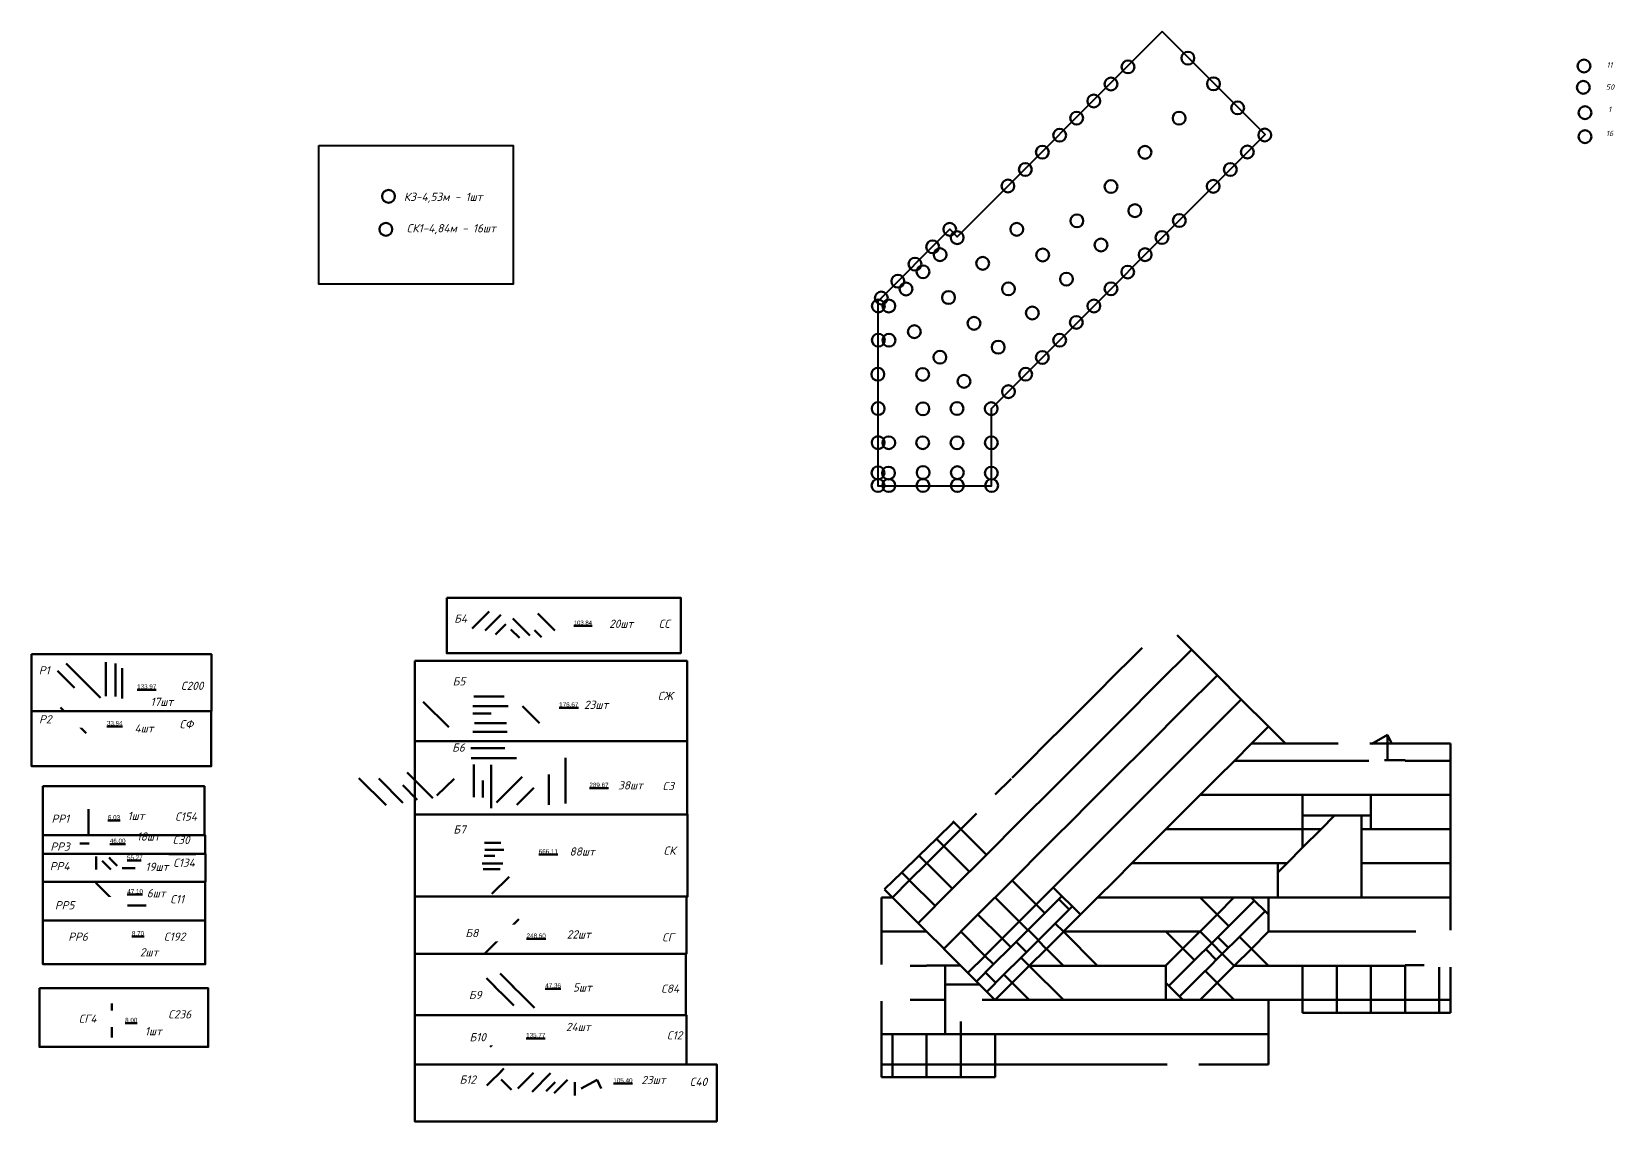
# Model space of a CAD drawing. Header units: millimetres. Extents: x -183179 to 204157, y -1110792 to 117883.
# Drawn here: x -174894 to 195475, y -432589 to -177589 of the extents above; entities that cross this region are included whole.
import ezdxf
from ezdxf.enums import TextEntityAlignment as Align

# ---------------------------------------------------------------- set-up
doc = ezdxf.new("R2010")
doc.units = ezdxf.units.MM
for name, color, linetype, lineweight in [('#Dimensions', 7, 'Continuous', 9), ('#разм', 7, 'Continuous', 13), ('P', 7, 'Continuous', 50), ('Б', 7, 'Continuous', 50), ('ЗОНЫ', 150, 'Continuous', 40), ('ЛК', 1, 'Continuous', 50)]:
    doc.layers.add(name, color=color, linetype=linetype, lineweight=lineweight)
doc.layers.add('К', color=7, linetype='Continuous')
doc.styles.get("Standard").update_dxf_attribs({"font": 'arial.ttf'})
doc.styles.add('STEP PR', font='isocpeui.ttf')

msp = doc.modelspace()

# ---------------------------------------------------------------- linework, layer by layer
at = {"layer": 'P', "color": 6}
for points in [[(-168148.005, -335760.684), (-162147.091, -341759.372)], [(42548.516, -364187.055), (48549.43, -370185.743)], [(38555.705, -368181.738), (44556.619, -374180.426)], [(34561.563, -372199.722), (40562.477, -378198.41)], [(30549.318, -376189.773), (36550.232, -382188.461)]]:
    msp.add_lwpolyline(points, dxfattribs=at)
at = {"layer": 'P', "color": 154}
msp.add_lwpolyline([(142402.659, -342162.637), (142402.659, -348192.637)], dxfattribs=at)
at = {"layer": 'P', "color": 30}
for points in [[(157113.579, -344189.06), (154513.579, -344189.06)], [(157113.579, -348193.534), (154513.579, -348193.534)], [(157113.579, -356189.06), (154513.579, -356189.06)], [(42546.238, -364180.718), (40704.742, -362345.263)], [(38560.81, -368182.781), (36719.315, -366347.326)], [(138521.783, -364199.668), (136321.788, -364195.196)], [(157113.579, -364189.06), (154513.579, -364189.06)], [(-158834.77, -368160.467), (-161434.77, -368160.467)], [(34547.91, -372182.013), (32706.414, -370346.559)], [(138521.729, -372189.511), (136321.734, -372185.039)], [(157113.579, -372184.694), (154513.579, -372184.694)], [(30547.506, -376183.901), (28706.011, -374348.446)], [(26548.608, -380180.22), (23948.608, -380180.22)], [(26552.669, -380180.22), (24711.174, -378344.765)], [(157113.579, -380180.22), (154513.579, -380180.22)], [(26552.669, -388180.22), (23952.669, -388180.22)], [(157113.579, -404171.272), (154513.579, -404171.272)], [(26552.669, -412171.272), (23952.669, -412171.272)], [(26552.669, -419272.933), (23952.669, -419272.933)]]:
    msp.add_lwpolyline(points, dxfattribs=at)
at = {"layer": 'P', "color": 11}
for points in [[(122526.203, -364199.668), (126876.201, -364195.192)], [(122526.203, -364195.194), (122526.203, -368545.194)], [(105362.509, -387013.974), (98579.131, -380220.905)], [(97330.976, -394978.075), (90547.598, -388185.006)], [(114530.523, -396181.88), (107747.145, -389388.811)], [(106530.631, -404181.88), (99747.253, -397388.811)]]:
    msp.add_lwpolyline(points, dxfattribs=at)
at = {"layer": 'P', "color": 192}
for points in [[(114526.365, -372195.302), (118876.365, -372195.302)], [(-157729.026, -389672.745), (-153379.026, -389672.745)], [(34548.142, -404181.88), (38898.142, -404181.88)]]:
    msp.add_lwpolyline(points, dxfattribs=at)
at = {"layer": 'P', "color": 200}
for points in [[(54537.753, -376190.621), (60189.497, -381838.443)], [(50543.017, -380194.713), (56194.76, -385842.536)], [(46542.2, -384188.357), (52193.944, -389836.179)], [(42548.552, -388186.117), (48200.295, -393833.94)], [(66539.463, -388190.819), (74534.72, -396186.075)], [(62573.854, -392206.476), (66563.289, -396207.339)], [(58543.937, -396186.354), (66539.194, -404181.611)], [(54550.838, -400177.341), (58540.272, -404178.205)], [(26552.669, -412172.933), (26552.669, -419272.933)], [(34548.142, -412172.933), (34548.142, -419272.933)], [(42548.519, -412172.933), (42548.519, -419272.933)], [(50544.045, -412177.407), (50544.045, -419277.407)]]:
    msp.add_lwpolyline(points, dxfattribs=at)
at = {"layer": 'P', "color": 134}
for points in [[(60185.079, -381831.894), (62213.18, -383841.329)], [(56183.464, -385831.248), (58211.566, -387840.683)], [(66538.449, -388185.521), (64614.498, -386255.745)], [(52196.232, -389835.291), (54224.334, -391844.726)], [(62540.438, -392187.591), (60616.486, -390257.815)], [(48188.272, -393821.925), (50216.373, -395831.361)], [(58538.922, -396181.604), (56614.971, -394251.828)], [(54544.053, -400182.304), (52620.102, -398252.528)], [(50544.045, -404186.354), (47569.048, -404181.886)], [(122526.203, -404181.88), (122526.203, -407181.88)], [(130517.202, -404181.88), (130517.202, -407181.88)], [(138517.202, -404186.354), (138517.202, -407186.354)], [(146512.728, -404181.88), (146512.728, -407181.88)], [(154517.363, -404181.88), (154517.363, -407181.88)], [(42548.519, -412177.407), (42548.519, -409202.407)], [(26552.669, -419272.933), (26552.669, -422272.933)], [(34548.142, -419279.067), (34548.142, -422279.067)], [(42548.519, -419274.593), (42548.519, -422274.593)], [(50544.045, -419279.067), (50544.045, -422279.067)]]:
    msp.add_lwpolyline(points, dxfattribs=at)
at = {"layer": 'P', "color": 211}
for points in [[(-156111.543, -412999.343), (-156103.517, -404999.347)], [(38896.298, -412177.407), (38904.324, -404177.411)]]:
    msp.add_lwpolyline(points, dxfattribs=at)
at = {"layer": 'Б', "color": 5}
for points in [[(82535.255, -324204.27), (84976.858, -321766.839)], [(78537.307, -328200.401), (82538.319, -324201.207)], [(74537.226, -332198.137), (78538.238, -328198.943)], [(70530.745, -336204.755), (74531.757, -332205.561)], [(66536.531, -340193.059), (70537.543, -336193.865)], [(62545.665, -344185.799), (66546.677, -340186.605)], [(58544.653, -348188.68), (62545.665, -344189.486)], [(54543.641, -352191.561), (58544.653, -348192.367)], [(50611.53, -356132.14), (54288.285, -352454.985)], [(42546.361, -364193.256), (46223.116, -360516.1)], [(38547.504, -368186.249), (42548.516, -364187.055)], [(34554.693, -372180.932), (38555.705, -368181.738)], [(30553.681, -376183.813), (34554.693, -372184.619)], [(26552.669, -380186.694), (30553.681, -376187.5)], [(110519.412, -380190.828), (114525.787, -384174.728)], [(32554.539, -386188.113), (34547.867, -388182.867)], [(34548.142, -388183.18), (38541.709, -392179.919)], [(38547.254, -392184.302), (42540.822, -396181.041)], [(42548.519, -396181.88), (44200.808, -397838.848)], [(90516.76, -400175.244), (94523.135, -404159.143)]]:
    msp.add_lwpolyline(points, dxfattribs=at)
at = {"layer": 'Б', "color": 3}
for points in [[(93149.345, -318822.914), (96536.439, -322209.904)], [(96533.965, -322207.43), (102533.753, -328207.245)], [(102533.753, -328207.245), (108183.52, -333857.044)], [(108183.52, -333857.044), (114533.301, -340206.901)], [(157113.579, -348195.194), (157113.579, -344195.194)], [(-86987.591, -350932.376), (-80987.804, -356932.19)], [(-71418.235, -349052.217), (-71418.235, -356752.217)], [(-67401.098, -349190.425), (-67401.098, -359290.425)], [(-53863.115, -351432.096), (-53863.115, -358532.096)], [(157113.579, -356195.194), (157113.579, -348195.194)], [(-98315.051, -352287.914), (-91965.27, -358637.771)], [(-93670.498, -352394.46), (-88020.731, -358044.259)], [(-88065.759, -353938.34), (-84678.666, -357325.33)], [(-80059.259, -356364.786), (-76003.388, -352421.24)], [(-69334.802, -356816.517), (-69334.802, -352816.517)], [(-66116.519, -357971.446), (-60106.061, -351961.089)], [(-61343.267, -358527.387), (-57348.114, -354532.233)], [(157113.579, -364195.194), (157113.579, -356195.194)], [(36821.265, -366468.035), (40877.136, -362524.489)], [(32767.295, -370409.734), (36823.166, -366466.187)], [(136320.781, -372186.354), (136320.781, -364186.354)], [(157113.579, -372181.827), (157113.579, -364181.827)], [(28713.353, -374351.404), (32769.224, -370407.858)], [(136320.781, -380190.828), (136320.781, -372190.828)], [(157113.579, -380181.827), (157113.579, -372181.827)], [(24657.186, -378295.238), (28713.058, -374351.691)], [(23951.548, -388186.354), (23951.548, -380186.354)], [(105255.32, -386915.438), (111265.778, -380905.08)], [(157113.579, -380185.363), (157113.579, -387885.363)], [(107728.175, -389388.334), (113738.633, -383377.977)], [(23951.548, -388185.416), (23951.548, -395885.416)], [(101264.219, -390905.964), (105259.372, -386910.81)], [(97264.238, -394905.945), (101259.391, -390910.792)], [(103737.047, -393383.122), (107732.201, -389387.969)], [(91253.78, -400916.303), (97264.238, -394905.945)], [(99775.319, -397344.851), (103770.472, -393349.698)], [(93728.853, -403391.216), (99739.311, -397380.858)], [(157113.579, -396482.872), (157113.579, -407182.872)], [(23951.548, -404477.407), (23951.548, -412177.407)], [(114526.149, -412177.353), (114526.149, -404177.353)], [(122526.203, -407182.527), (130526.203, -407182.527)], [(130526.203, -407182.527), (138526.203, -407182.527)], [(138526.203, -407182.527), (146526.203, -407182.527)], [(146517.255, -407182.527), (157117.255, -407182.527)], [(23951.548, -412177.407), (23951.548, -422277.407)], [(114526.149, -412177.407), (114526.149, -419277.407)], [(34548.142, -422275.186), (23948.142, -422275.186)], [(34548.142, -422275.186), (42548.142, -422275.186)], [(42548.519, -422275.186), (50548.519, -422275.186)]]:
    msp.add_lwpolyline(points, dxfattribs=at)
at = {"layer": 'Б', "color": 4}
for points in [[(88525.466, -330228.701), (96517.303, -322239.924)], [(94525.735, -336226.672), (102517.572, -328237.896)], [(80532.304, -338218.826), (88524.141, -330230.049)], [(86532.573, -344216.798), (94524.41, -336228.021)], [(100177.006, -341851.088), (108168.842, -333862.311)], [(72539.142, -346208.951), (80530.979, -338220.175)], [(78539.411, -352206.923), (86531.248, -344218.147)], [(92183.844, -349841.213), (100175.68, -341852.436)], [(64545.98, -354199.077), (72537.817, -346210.3)], [(84174.117, -357851.994), (92165.954, -349863.217)], [(56536.254, -362209.858), (64528.09, -354221.081)], [(70546.25, -360197.048), (78538.086, -352208.272)], [(76180.955, -365842.119), (84172.792, -357853.343)], [(48543.092, -370199.983), (56534.928, -362211.206)], [(62536.523, -368207.829), (70528.359, -360219.053)], [(68187.793, -373832.244), (76179.63, -365843.468)], [(40549.93, -378190.108), (48541.766, -370201.332)], [(54543.361, -376197.955), (62535.197, -368209.178)], [(60189.59, -381827.386), (68181.426, -373838.609)], [(46550.199, -384188.08), (54542.036, -376199.304)], [(32551.726, -386185.249), (40543.563, -378196.473)], [(38551.995, -392183.221), (46543.832, -384194.445)], [(-68866.472, -393297.423), (-60874.636, -385308.647)]]:
    msp.add_lwpolyline(points, dxfattribs=at)
at = {"layer": 'Б', "color": 2}
for points in [[(-71797.686, -330267.337), (-63797.686, -330267.337)], [(-83238.408, -334383.805), (-77236.538, -340381.537)], [(-63376.068, -335428.243), (-71676.068, -335428.243)], [(-60045.49, -335449.572), (-56050.269, -339444.658)], [(-71664.967, -337148.713), (-67364.967, -337148.713)], [(-71273.105, -339422.676), (-63803.124, -339418.957)], [(114533.301, -340206.901), (118528.522, -344201.987)], [(118528.413, -344197.404), (126528.413, -344197.404)], [(126523.939, -344197.404), (130823.939, -344197.404)], [(146517.255, -344197.404), (138217.257, -344192.929)], [(146517.255, -344197.404), (154517.255, -344197.404)], [(130531.829, -348261.752), (138001.81, -348258.034)], [(116727.152, -380181.827), (116727.152, -372181.827)], [(26552.669, -380190.381), (32554.539, -386188.113)], [(38904.319, -404181.88), (38904.319, -396181.88)], [(38896.298, -400534.511), (46866.298, -400534.511)], [(114526.149, -404181.88), (122526.149, -404181.88)], [(122526.203, -404181.88), (130526.203, -404181.88)], [(130521.729, -404181.88), (138521.729, -404181.88)], [(138521.729, -404181.88), (146521.729, -404181.88)], [(146517.255, -404181.88), (154517.255, -404181.88)], [(26552.669, -419279.067), (34552.669, -419279.067)], [(34548.142, -419279.067), (42548.142, -419279.067)], [(42548.519, -419279.067), (50548.519, -419279.067)], [(59442.277, -419278.301), (66542.277, -419278.301)], [(66539.841, -419279.067), (74539.841, -419279.067)], [(74540.615, -419278.301), (81640.615, -419278.301)], [(106530.677, -419274.593), (98230.677, -419274.593)], [(106528.241, -419279.833), (114528.241, -419279.833)]]:
    msp.add_lwpolyline(points, dxfattribs=at)
at = {"layer": 'Б', "color": 12}
for points in [[(110562.031, -344202.126), (114563.264, -340203.153)], [(106560.798, -348201.099), (110562.031, -344202.126)], [(102559.565, -352200.072), (106560.798, -348201.099)], [(98558.333, -356199.044), (102559.565, -352200.072)], [(94557.1, -360198.017), (98558.333, -356199.044)], [(90555.867, -364196.99), (94557.1, -360198.017)], [(86554.634, -368195.963), (90555.867, -364196.99)], [(82553.401, -372194.936), (86554.634, -368195.963)], [(78552.168, -376193.909), (82553.401, -372194.936)], [(74550.936, -380192.882), (78552.168, -376193.909)], [(70549.703, -384191.855), (74550.936, -380192.882)], [(102527.746, -384155.59), (106528.979, -380156.617)], [(66548.47, -388190.828), (70549.703, -384191.855)], [(98528.568, -388152.509), (102529.801, -384153.536)], [(62560.377, -392202.664), (66561.61, -388203.691)], [(94499.181, -392154.608), (98500.414, -388155.635)], [(110527.854, -392191.49), (114529.086, -388192.517)], [(58559.144, -396201.637), (62560.377, -392202.664)], [(90532.934, -396152.563), (94534.167, -392153.59)], [(106528.676, -396188.408), (110529.909, -392189.435)], [(54542.73, -400180.98), (58543.963, -396182.007)], [(102528.567, -400183.908), (106529.8, -396184.935)], [(50549.605, -404176.314), (54550.838, -400177.341)], [(98528.568, -404183.935), (102529.801, -400184.962)], [(-67596.927, -415150.328), (-63595.694, -411151.355)]]:
    msp.add_lwpolyline(points, dxfattribs=at)
at = {"layer": 'Б', "color": 1}
for points in [[(110528.413, -344197.404), (118528.413, -344197.404)], [(146517.255, -348051.49), (141667.255, -348051.49)], [(106530.677, -348204.142), (114530.677, -348204.142)], [(114526.149, -348195.194), (118526.149, -348195.194)], [(118523.939, -348199.668), (122523.939, -348199.668)], [(122530.677, -348204.142), (130530.677, -348204.142)], [(146522.053, -348204.142), (154522.053, -348204.142)], [(98530.623, -356199.668), (106530.623, -356199.668)], [(106530.623, -356199.668), (114530.623, -356199.668)], [(114530.623, -356199.668), (122530.623, -356199.668)], [(122512.674, -356208.67), (122512.674, -364208.67)], [(122521.999, -356199.668), (130521.999, -356199.668)], [(130521.999, -356199.668), (138521.999, -356199.668)], [(138521.729, -356213.144), (138521.729, -364213.144)], [(138521.999, -356199.668), (146521.999, -356199.668)], [(146517.417, -356199.668), (154517.417, -356199.668)], [(122517.292, -361042.003), (130517.292, -361042.003)], [(130521.911, -361042.003), (138521.911, -361042.003)], [(-69186.58, -365153.046), (-61186.58, -365153.046)], [(90534.989, -364199.668), (98534.989, -364199.668)], [(98534.989, -364199.668), (106534.989, -364199.668)], [(106534.989, -364199.668), (114534.989, -364199.668)], [(114526.365, -364199.668), (122526.365, -364199.668)], [(138521.783, -364199.668), (146521.783, -364199.668)], [(146521.783, -364199.668), (154521.783, -364199.668)], [(-68868.157, -369071.719), (-64418.157, -369071.719)], [(-64650.272, -372281.639), (-69500.272, -372281.639)], [(-69230.817, -373583.586), (-65230.817, -373583.586)], [(-69012.949, -370493.976), (-66512.949, -370493.976)], [(82534.989, -372195.302), (90534.989, -372195.302)], [(90534.989, -372195.302), (98534.989, -372195.302)], [(98534.989, -372195.302), (106534.989, -372195.302)], [(106526.365, -372195.302), (114526.365, -372195.302)], [(138521.783, -372195.302), (146521.783, -372195.302)], [(146521.783, -372195.302), (154521.783, -372195.302)], [(-67181.711, -379332.009), (-63180.479, -375333.036)], [(74539.463, -380190.828), (82539.463, -380190.828)], [(82539.463, -380190.828), (90539.463, -380190.828)], [(90539.463, -380190.828), (98539.463, -380190.828)], [(98530.839, -380190.828), (106530.839, -380190.828)], [(106530.839, -380190.828), (114530.839, -380190.828)], [(114530.839, -380190.828), (122530.839, -380190.828)], [(114530.839, -380190.828), (114530.839, -388190.828)], [(122526.257, -380190.828), (130526.257, -380190.828)], [(130526.257, -380190.828), (138526.257, -380190.828)], [(138526.257, -380190.828), (146526.257, -380190.828)], [(146517.417, -380190.828), (154517.417, -380190.828)], [(56188.357, -385826.359), (60189.59, -381827.386)], [(26552.669, -388186.354), (34552.669, -388186.354)], [(52187.124, -389825.332), (56188.357, -385826.359)], [(66539.463, -388190.828), (74539.463, -388190.828)], [(74539.463, -388190.828), (82539.463, -388190.828)], [(82539.463, -388190.828), (90539.463, -388190.828)], [(90530.839, -388190.828), (98530.839, -388190.828)], [(114526.257, -388190.828), (122526.257, -388190.828)], [(122526.257, -388190.828), (130526.257, -388190.828)], [(130526.257, -388190.828), (138526.257, -388190.828)], [(138517.417, -388190.828), (146517.417, -388190.828)], [(146517.417, -388190.828), (149017.417, -388190.828)], [(48185.891, -393824.305), (52187.124, -389825.332)], [(30690.337, -396163.877), (34530.337, -396163.877)], [(34548.142, -396150.509), (42548.142, -396150.509)], [(44205.537, -397839.384), (48206.77, -393840.411)], [(58543.937, -396186.354), (66543.937, -396186.354)], [(66543.937, -396186.354), (74543.937, -396186.354)], [(74543.937, -396186.354), (82543.937, -396186.354)], [(82535.313, -396186.354), (90535.313, -396186.354)], [(90535.313, -396186.354), (90535.313, -404186.354)], [(106530.731, -396186.354), (114530.731, -396186.354)], [(114530.731, -396186.354), (122530.731, -396186.354)], [(122530.731, -396186.354), (130530.731, -396186.354)], [(130521.891, -396186.354), (138521.891, -396186.354)], [(138521.891, -396186.354), (146521.891, -396186.354)], [(146517.255, -396047.07), (150967.255, -396047.07)], [(30672.889, -404181.88), (34512.889, -404181.88)], [(50544.045, -404186.354), (58544.045, -404186.354)], [(58544.045, -404186.354), (66544.045, -404186.354)], [(66544.045, -404186.354), (74544.045, -404186.354)], [(74535.421, -404186.354), (82535.421, -404186.354)], [(82535.421, -404186.354), (90535.421, -404186.354)], [(90535.421, -404186.354), (98535.421, -404186.354)], [(98530.839, -404186.354), (106530.839, -404186.354)], [(106530.839, -404186.354), (114530.839, -404186.354)], [(26552.669, -412177.407), (34552.669, -412177.407)], [(34552.669, -412177.407), (42552.669, -412177.407)], [(42552.669, -412177.407), (50552.669, -412177.407)], [(50544.045, -412177.407), (58544.045, -412177.407)], [(58544.045, -412177.407), (66544.045, -412177.407)], [(66544.045, -412177.407), (74544.045, -412177.407)], [(74539.463, -412177.407), (82539.463, -412177.407)], [(82539.463, -412177.407), (90539.463, -412177.407)], [(90539.463, -412177.407), (98539.463, -412177.407)], [(98530.623, -412177.407), (106530.623, -412177.407)], [(106530.623, -412177.407), (114530.623, -412177.407)]]:
    msp.add_lwpolyline(points, dxfattribs=at)
at = {"layer": 'Б', "color": 40}
for points in [[(142402.659, -342162.637), (138718.425, -344220.505)], [(142402.659, -342162.637), (143367.369, -344217.445)], [(126874.306, -364195.194), (130018.75, -361046.39)], [(136320.781, -364186.354), (136320.781, -361046.354)], [(122525.24, -368544.421), (126873.866, -364195.634)], [(118874.306, -372190.828), (122525.24, -368544.421)], [(116727.152, -374342.402), (118874.545, -372190.589)], [(62210.065, -383855.501), (66211.298, -379856.528)], [(65490.592, -380574.901), (67894.075, -382979.743)], [(58215.273, -387843.597), (62216.506, -383844.624)], [(64628.376, -386274.512), (68629.609, -382275.539)], [(54213.286, -391843.325), (58214.518, -387844.352)], [(58316.615, -387747.965), (60720.099, -390152.808)], [(60633.584, -390262.609), (64634.817, -386263.636)], [(50211.298, -395843.052), (54212.531, -391844.079)], [(55496.95, -390583.437), (57900.434, -392988.279)], [(56631.596, -394262.336), (60632.829, -390263.363)], [(99920.913, -392402.057), (102324.397, -394806.899)], [(102606.265, -389432.169), (105009.748, -391837.012)], [(46209.31, -399842.78), (50210.543, -395843.807)], [(52629.609, -398262.064), (56630.842, -394263.091)], [(48313.968, -397751.525), (50717.452, -400156.367)], [(48627.621, -402261.791), (52628.854, -398262.818)]]:
    msp.add_lwpolyline(points, dxfattribs=at)
at = {"layer": 'Б', "color": 84}
for points in [[(64184.873, -377833.632), (70532.898, -384185.244)], [(98530.623, -388181.88), (106523.191, -396169.925)], [(44185.645, -397819.886), (50533.67, -404171.499)], [(50544.045, -419279.067), (59444.045, -419279.067)], [(81636.65, -419278.301), (90836.65, -419278.301)]]:
    msp.add_lwpolyline(points, dxfattribs=at)
at = {"layer": 'Б', "color": 200}
for points in [[(122526.203, -396186.354), (122526.203, -404186.354)], [(130517.202, -396181.88), (130517.202, -404181.88)], [(138517.202, -396186.354), (138517.202, -404186.354)], [(146512.728, -396181.88), (146512.728, -404181.88)], [(154517.363, -404181.88), (154517.363, -396481.88)]]:
    msp.add_lwpolyline(points, dxfattribs=at)
at = {"layer": 'ЗОНЫ'}
msp.add_lwpolyline([(89674.898, -177588.828), (41686.151, -225572.833), (39956.487, -223839.181), (23091.457, -240700.484), (23091.457, -283866.588), (49683.954, -283866.588), (49683.954, -265773.283), (113772.659, -201684.436)], close=True, dxfattribs=at)
at = {"layer": 'К', "color": 2, "lineweight": 53}
for centre in [(81663.714, -185829.18), (95678.375, -183789.777), (77679.453, -189844.812), (101670.505, -189795.437), (73654.833, -193820.265), (188210.364, -190626.802), (107339.22, -195423.779), (69652.469, -197817.951), (93621.077, -197840.446), (65668.188, -201824.706), (113672.769, -201779.805), (61629.917, -205791.071), (85650.265, -205815.758), (109598.707, -205768.54), (57627.653, -209847.237), (105612.183, -209848.309), (53562.107, -213719.165), (77679.453, -213835.972), (101607.601, -213773.067), (83265.106, -219495.601), (69701.823, -221858.503), (93674.979, -221786.597), (55632.774, -223834.84), (89605.337, -225761.856), (61697.295, -229845.027), (75348.06, -227504.74), (85679.453, -229777.595), (47669.159, -231798.799), (81605.283, -233851.765), (53683.765, -237782.123), (67258.259, -235500.267), (77697.457, -237759.753), (39664.846, -239803.522), (73677.189, -241779.859), (45621.346, -245840.553), (59267.26, -243414.993), (69586.214, -245630.434), (31666.921, -247801.285), (51284.617, -251428.522), (65656.922, -249800.099), (37639.188, -253777.649), (61625.497, -253831.552), (33618.328, -257797.916), (43280.574, -259419.521), (57704.033, -257753.016), (53683.765, -261822.55), (33663.336, -265851.819), (49659.24, -265797.916), (33614.716, -273788.969), (41663.714, -273793.443), (49694.546, -273793.443)]:
    msp.add_circle(centre, 1500, dxfattribs=at)
at = {"layer": 'К', "color": 1, "lineweight": 53}
for centre in [(188385.672, -185625.603), (41690.091, -225784.414), (37692.467, -229782.345), (33692.112, -233782.231), (29721.166, -237806.864), (25692.578, -241777.757), (25719.961, -249800.288), (25684.062, -273791.34), (25615.929, -280888.527), (33714.84, -280753.824), (41715.218, -280789.723), (49674.252, -280893.001)]:
    msp.add_circle(centre, 1500, dxfattribs=at)
at = {"layer": 'К', "color": 3, "lineweight": 53}
for centre in [(188618.981, -196554.585), (-91381.306, -216115.63), (41661.045, -265777.919)]:
    msp.add_circle(centre, 1500, dxfattribs=at)
at = {"layer": 'К', "color": 4, "lineweight": 53}
for centre in [(188618.981, -202168.348), (-92007.127, -223846.105), (39949.909, -223846.105), (35949.662, -227944.958), (31805.989, -231994.445), (27808.253, -235987.707), (23231.388, -241777.757), (23933.183, -239924.038), (23226.483, -249777.757), (23127.949, -257755.28), (23194.896, -265791.286), (23194.896, -273768.809), (23163.255, -280834.624), (23163.255, -283799.21), (25692.578, -283799.21), (33688.051, -283799.21), (41723.734, -283799.21), (49764.269, -283799.21)]:
    msp.add_circle(centre, 1500, dxfattribs=at)

# ---------------------------------------------------------------- texts
at = {"layer": '#Dimensions', "lineweight": 13, "char_height": 1920, "width": 34536.43751, "attachment_point": 1, "style": 'STEP PR', "bg_fill": 2}
for s, insert in [('\\A1;CК1-4,84м - 16шт  ', (-87198.947, -222628.929)), ('\\A1;Б4 ', (-76013.925, -313978.371)), ('\\A1;Б6 ', (-76501.437, -344154.152)), ('\\A1;Б9 ', (-72589.151, -402056.95)), ('\\A1;Б12 ', (-74761.584, -421853.139))]:
    msp.add_mtext(s, dxfattribs=dict(at, insert=insert))
at = {"layer": '#разм', "color": 7, "ltscale": 100, "char_height": 1250, "attachment_point": 5, "style": 'STEP PR'}
for s, insert in [('\\A1;11', (194347.166, -185381.578)), ('\\A1;50', (194456.071, -190551.964)), ('\\A1;1', (194370.202, -195787.319)), ('\\A1;16', (194370.202, -201401.082))]:
    msp.add_mtext(s, dxfattribs=dict(at, insert=insert))
at = {"layer": 'P', "lineweight": 13, "char_height": 1920, "width": 34536.43751, "attachment_point": 1, "style": 'STEP PR', "bg_fill": 2}
for s, insert in [('\\A1;P1 ', (-173219.623, -326077.55)), ('\\A1;PP1 ', (-170236.932, -360827.082))]:
    msp.add_mtext(s, dxfattribs=dict(at, insert=insert))
at = {"layer": 'Б', "color": 2}
msp.add_text('%%U176.67', height=1050, dxfattribs=at).set_placement((-49196.465, -335583.883), align=Align.CENTER)
at = {"layer": 'Б', "color": 3}
msp.add_text('%%U289.67', height=1050, dxfattribs=at).set_placement((-42129.659, -354395.238), align=Align.CENTER)
at = {"layer": 'Б', "color": 1}
msp.add_text('%%U666.11', height=1050, dxfattribs=at).set_placement((-53978.373, -369957.889), align=Align.CENTER)
at = {"layer": 'Б', "color": 5, "insert": (-28212.204, -315191.391), "char_height": 1920, "width": 4447.48683, "attachment_point": 1, "style": 'STEP PR', "bg_fill": 2}
msp.add_mtext('\\A1;CС', dxfattribs=at)
at = {"layer": 'Б', "color": 2, "insert": (-28438.96, -332078.873), "char_height": 1920, "width": 4447.48683, "attachment_point": 1, "style": 'STEP PR', "bg_fill": 2}
msp.add_mtext('\\A1;CЖ', dxfattribs=at)
at = {"layer": 'Б', "color": 3, "insert": (-27305.176, -353159.892), "char_height": 1920, "width": 4447.48683, "attachment_point": 1, "style": 'STEP PR', "bg_fill": 2}
msp.add_mtext('\\A1;CЗ', dxfattribs=at)
at = {"layer": 'Б', "color": 1, "insert": (-27077.244, -368274.262), "char_height": 1920, "width": 4447.48683, "attachment_point": 1, "style": 'STEP PR', "bg_fill": 2}
msp.add_mtext('\\A1;CК', dxfattribs=at)
at = {"layer": 'Б', "color": 4, "insert": (-27417.38, -388561.91), "char_height": 1920, "width": 4447.48683, "attachment_point": 1, "style": 'STEP PR', "bg_fill": 2}
msp.add_mtext('\\A1;CГ', dxfattribs=at)
at = {"layer": 'Б', "color": 84, "insert": (-27644.136, -400575.823), "char_height": 1920, "width": 4447.48683, "attachment_point": 1, "style": 'STEP PR', "bg_fill": 2}
msp.add_mtext('\\A1;C84', dxfattribs=at)
at = {"layer": 'Б', "color": 12, "insert": (-26284.771, -411495.752), "char_height": 1920, "width": 4447.48683, "attachment_point": 1, "style": 'STEP PR', "bg_fill": 2}
msp.add_mtext('\\A1;C12', dxfattribs=at)
at = {"layer": 'Б', "color": 40, "insert": (-20955.979, -422376.279), "char_height": 1920, "width": 4447.48683, "attachment_point": 1, "style": 'STEP PR', "bg_fill": 2}
msp.add_mtext('\\A1;C40', dxfattribs=at)

# ---------------------------------------------------------------- next in the draw order: linework, layer by layer
at = {"layer": 'P', "color": 200}
for points in [[(-166796.09, -325471.998), (-158800.834, -333467.255)], [(-157565.297, -325112.142), (-157565.297, -333112.142)], [(-155238.151, -333145.539), (-155238.151, -325445.539)], [(-168878.759, -327149.26), (-164889.325, -331150.124)], [(-153740.117, -326547.057), (-153740.117, -333647.057)]]:
    msp.add_lwpolyline(points, dxfattribs=at)
at = {"layer": 'Б', "color": 5}
for points in [[(-71811.592, -317258.363), (-67810.58, -313259.169)], [(-68780.892, -317739.224), (-65104.137, -314062.068)], [(-56469.789, -313749.96), (-52476.221, -317746.699)], [(-66335.304, -318644.431), (-63893.701, -316206.999)], [(-62740.217, -317453.912), (-60746.889, -319448.667)], [(-62323.232, -314930.11), (-58316.856, -318914.01)], [(-57260.763, -317650.189), (-55608.474, -319307.157)]]:
    msp.add_lwpolyline(points, dxfattribs=at)
at = {"layer": 'Б', "color": 2}
msp.add_lwpolyline([(-71614.998, -341473.65), (-63644.998, -341473.65)], dxfattribs=at)
at = {"layer": 'Б', "color": 3}
for points in [[(-72140.579, -345251.339), (-64140.579, -345251.339)], [(-61473.039, -347567.048), (-72073.039, -347567.048)], [(-49998.406, -347540.494), (-49998.406, -358240.494)]]:
    msp.add_lwpolyline(points, dxfattribs=at)
at = {"layer": 'Б', "color": 84}
for points in [[(-68429.76, -399111.322), (-62081.735, -405462.934)], [(-65226.841, -398024.488), (-57234.273, -406012.533)]]:
    msp.add_lwpolyline(points, dxfattribs=at)
at = {"layer": 'Б', "color": 40}
for points in [[(-68403, -424190.715), (-64401.767, -420191.742)], [(-61120.718, -424864.953), (-57469.784, -421218.546)], [(-57793.179, -425646.035), (-53444.553, -421297.248)], [(-65017.953, -422771.423), (-62614.469, -425176.265)], [(-54517.26, -425556.241), (-52369.867, -423404.427)], [(-52655.707, -425987.843), (-49511.263, -422839.038)], [(-47800.338, -426557.061), (-47800.338, -423417.061)], [(-42585.226, -422874.409), (-46269.46, -424932.277)], [(-42585.226, -422874.409), (-41620.516, -424929.216)]]:
    msp.add_lwpolyline(points, dxfattribs=at)

# ---------------------------------------------------------------- next in the draw order: texts
at = {"layer": '#Dimensions', "lineweight": 13, "char_height": 1920, "width": 34536.43751, "attachment_point": 1, "style": 'STEP PR', "bg_fill": 2}
for s, insert in [('\\A1;К3-4,53м - 1шт  ', (-87790.808, -215283.126)), ('\\A1;Б5 ', (-76381.318, -328666.652)), ('\\A1;Б7 ', (-76214.799, -363329.118)), ('\\A1;Б8 ', (-73399.174, -387555.776)), ('\\A1;Б10 ', (-72440.517, -411935.987))]:
    msp.add_mtext(s, dxfattribs=dict(at, insert=insert))
at = {"layer": 'P', "color": 200}
msp.add_text('%%U133.97', height=1050, dxfattribs=at).set_placement((-147966.042, -331375.424), align=Align.CENTER)
at = {"layer": 'P', "color": 154}
msp.add_text('%%U6.03', height=1050, dxfattribs=at).set_placement((-155619.013, -361978.844), align=Align.CENTER)
at = {"layer": 'P', "color": 200, "insert": (-140017.326, -329710.006), "char_height": 1920, "width": 4447.48683, "attachment_point": 1, "style": 'STEP PR', "bg_fill": 2}
msp.add_mtext('\\A1;C200', dxfattribs=at)
at = {"layer": 'P', "lineweight": 13, "char_height": 1920, "width": 34536.43751, "attachment_point": 1, "style": 'STEP PR', "bg_fill": 2}
for s, insert in [('\\A1;P2 ', (-173156.573, -337548.148)), ('\\A1;PP3\\P ', (-170494.473, -367326.727)), ('\\A1;СГ4 ', (-163867.346, -407617.525))]:
    msp.add_mtext(s, dxfattribs=dict(at, insert=insert))
at = {"layer": 'P', "color": 154, "insert": (-141382.832, -360309.367), "char_height": 1920, "width": 4447.48683, "attachment_point": 1, "style": 'STEP PR', "bg_fill": 2}
msp.add_mtext('\\A1;C154', dxfattribs=at)
at = {"layer": 'Б', "color": 5}
msp.add_text('%%U103.84', height=1000, dxfattribs=at).set_placement((-45901.765, -316409.031), align=Align.CENTER)
at = {"layer": 'Б', "color": 84}
msp.add_text('%%U47.36', height=1050, dxfattribs=at).set_placement((-52872.22, -401340.24), align=Align.CENTER)
at = {"layer": 'Б', "color": 40}
msp.add_text('%%U105.40', height=1050, dxfattribs=at).set_placement((-36526.566, -423538.788), align=Align.CENTER)
at = {"layer": 'Б', "color": 5, "insert": (-39753.626, -315191.391), "char_height": 1920, "width": 4447.48683, "attachment_point": 1, "style": 'STEP PR', "bg_fill": 2}
msp.add_mtext('\\A1;20шт', dxfattribs=at)
at = {"layer": 'Б', "color": 3, "insert": (-37662.24, -353003.022), "char_height": 1920, "width": 4447.48683, "attachment_point": 1, "style": 'STEP PR', "bg_fill": 2}
msp.add_mtext('\\A1;38шт', dxfattribs=at)
at = {"layer": 'Б', "color": 84, "insert": (-48220.574, -400303.384), "char_height": 1920, "width": 4447.48683, "attachment_point": 1, "style": 'STEP PR', "bg_fill": 2}
msp.add_mtext('\\A1;5шт', dxfattribs=at)

# ---------------------------------------------------------------- next in the draw order: linework, layer by layer
at = {"layer": 'P', "color": 154}
msp.add_lwpolyline([(-161621.481, -359536.531), (-161621.481, -365566.531)], dxfattribs=at)
at = {"layer": 'P', "color": 30}
msp.add_lwpolyline([(-161401.721, -367539.485), (-163601.717, -367535.013)], dxfattribs=at)
at = {"layer": 'Б', "color": 2}
msp.add_lwpolyline([(-71414.671, -333162.861), (-64314.671, -333162.861)], dxfattribs=at)
at = {"layer": 'Б', "color": 1}
msp.add_lwpolyline([(-68901.798, -367383.637), (-65061.798, -367383.637)], dxfattribs=at)
at = {"layer": 'ЗОНЫ'}
msp.add_lwpolyline([(-107697.327, -204256.54), (-62180.254, -204256.54), (-62180.254, -236649.412), (-107697.327, -236649.412)], close=True, dxfattribs=at)
at = {"layer": 'ЛК'}
for points in [[(-77768.443, -310077.59), (-23002.708, -310077.59), (-23002.708, -323061.906), (-77768.443, -323061.906)], [(-85237.906, -343650.143), (-21525.714, -343650.143), (-21525.714, -360748.224), (-85237.906, -360748.224)]]:
    msp.add_lwpolyline(points, close=True, dxfattribs=at)

# ---------------------------------------------------------------- next in the draw order: texts
at = {"layer": 'P', "color": 6}
msp.add_text('%%U33.94', height=1050, dxfattribs=at).set_placement((-155442.592, -339943.337), align=Align.CENTER)
at = {"layer": 'P', "color": 30}
msp.add_text('%%U46.00', height=1050, dxfattribs=at).set_placement((-154768.337, -367493.025), align=Align.CENTER)
at = {"layer": 'P', "color": 211}
msp.add_text('%%U8.00', height=1050, dxfattribs=at).set_placement((-151591.848, -409417.641), align=Align.CENTER)
at = {"layer": 'P', "color": 6, "insert": (-140358.703, -338696.436), "char_height": 1920, "width": 4447.48683, "attachment_point": 1, "style": 'STEP PR', "bg_fill": 2}
msp.add_mtext('\\A1;CФ', dxfattribs=at)
at = {"layer": 'P', "color": 154, "insert": (-152461.349, -360144.893), "char_height": 1920, "width": 4447.48683, "attachment_point": 1, "style": 'STEP PR', "bg_fill": 2}
msp.add_mtext('\\A1;1шт', dxfattribs=at)
at = {"layer": 'P', "color": 30, "insert": (-141951.792, -365769.478), "char_height": 1920, "width": 4447.48683, "attachment_point": 1, "style": 'STEP PR', "bg_fill": 2}
msp.add_mtext('\\A1;C30', dxfattribs=at)
at = {"layer": 'P', "lineweight": 13, "insert": (-170642.543, -371914.562), "char_height": 1920, "width": 34536.43751, "attachment_point": 1, "style": 'STEP PR', "bg_fill": 2}
msp.add_mtext('\\A1;PP4\\P ', dxfattribs=at)
at = {"layer": 'P', "color": 211, "insert": (-142997.533, -406592.874), "char_height": 1920, "width": 4447.48683, "attachment_point": 1, "style": 'STEP PR', "bg_fill": 2}
msp.add_mtext('\\A1;C236', dxfattribs=at)
at = {"layer": 'Б', "color": 4}
msp.add_text('%%U248.60', height=1050, dxfattribs=at).set_placement((-56822.13, -389680.476), align=Align.CENTER)
at = {"layer": 'Б', "color": 12}
msp.add_text('%%U135.77', height=1050, dxfattribs=at).set_placement((-56935.461, -412966.005), align=Align.CENTER)
at = {"layer": 'Б', "color": 2, "insert": (-45627.409, -334155.299), "char_height": 1920, "width": 4447.48683, "attachment_point": 1, "style": 'STEP PR', "bg_fill": 2}
msp.add_mtext('\\A1;23шт', dxfattribs=at)
at = {"layer": 'Б', "color": 1, "insert": (-49023.676, -368485.719), "char_height": 1920, "width": 4447.48683, "attachment_point": 1, "style": 'STEP PR', "bg_fill": 2}
msp.add_mtext('\\A1;88шт', dxfattribs=at)
at = {"layer": 'Б', "color": 4, "insert": (-49684.069, -387883.285), "char_height": 1920, "width": 4447.48683, "attachment_point": 1, "style": 'STEP PR', "bg_fill": 2}
msp.add_mtext('\\A1;22шт', dxfattribs=at)
at = {"layer": 'Б', "color": 12, "insert": (-49865.178, -409528.523), "char_height": 1920, "width": 6846.1363, "attachment_point": 1, "style": 'STEP PR', "bg_fill": 2}
msp.add_mtext('\\A1;24шт', dxfattribs=at)
at = {"layer": 'Б', "color": 40, "insert": (-32219.153, -421946.537), "char_height": 1920, "width": 7456.73206, "attachment_point": 1, "style": 'STEP PR', "bg_fill": 2}
msp.add_mtext('\\A1;23шт', dxfattribs=at)

# ---------------------------------------------------------------- next in the draw order: linework, layer by layer
at = {"layer": 'P', "color": 134}
for points in [[(-159832.692, -370620.722), (-159832.692, -373620.722)], [(-158417.401, -371613.164), (-156389.299, -373622.599)], [(-154848.346, -372789.722), (-156772.297, -370859.946)], [(-150709.357, -373320.465), (-153684.354, -373315.997)]]:
    msp.add_lwpolyline(points, dxfattribs=at)
at = {"layer": 'P', "color": 11}
msp.add_lwpolyline([(-153091.36, -383535.336), (-159874.738, -376742.267)], dxfattribs=at)
at = {"layer": 'ЛК'}
for points in [[(-85237.906, -324831.131), (-21525.714, -324831.131), (-21525.714, -343650.143), (-85237.906, -343650.143)], [(-85237.906, -360748.224), (-21397.861, -360748.224), (-21397.861, -379976.522), (-85237.906, -379976.522)], [(-85237.906, -379976.522), (-21618.815, -379976.522), (-21618.815, -393364.343), (-85237.906, -393364.343)], [(-85237.906, -393364.343), (-21840.948, -393364.343), (-21840.948, -407757.935), (-85237.906, -407757.935)], [(-85237.906, -407757.935), (-21614.309, -407757.935), (-21614.309, -419257.39), (-85237.906, -419257.39)], [(-85237.906, -419257.39), (-14584.577, -419257.39), (-14584.577, -432588.864), (-85237.906, -432588.864)]]:
    msp.add_lwpolyline(points, close=True, dxfattribs=at)

# ---------------------------------------------------------------- next in the draw order: texts
at = {"layer": 'P', "color": 134}
msp.add_text('%%U55.27', height=1050, dxfattribs=at).set_placement((-150738.667, -371356.467), align=Align.CENTER)
at = {"layer": 'P', "color": 200, "insert": (-147094.675, -333455.526), "char_height": 1920, "width": 4447.48683, "attachment_point": 1, "style": 'STEP PR', "bg_fill": 2}
msp.add_mtext('\\A1;17шт', dxfattribs=at)
at = {"layer": 'P', "color": 6, "insert": (-150823.572, -339672.817), "char_height": 1920, "width": 4447.48683, "attachment_point": 1, "style": 'STEP PR', "bg_fill": 2}
msp.add_mtext('\\A1;4шт', dxfattribs=at)
at = {"layer": 'P', "color": 30, "insert": (-150330.62, -364975.973), "char_height": 1920, "width": 4447.48683, "attachment_point": 1, "style": 'STEP PR', "bg_fill": 2}
msp.add_mtext('\\A1;18шт', dxfattribs=at)
at = {"layer": 'P', "color": 134, "insert": (-141837.999, -371115.834), "char_height": 1920, "width": 4447.48683, "attachment_point": 1, "style": 'STEP PR', "bg_fill": 2}
msp.add_mtext('\\A1;C134', dxfattribs=at)
at = {"layer": 'P', "color": 211, "insert": (-148404.04, -410531.829), "char_height": 1920, "width": 4447.48683, "attachment_point": 1, "style": 'STEP PR', "bg_fill": 2}
msp.add_mtext('\\A1;1шт', dxfattribs=at)

# ---------------------------------------------------------------- next in the draw order: linework, layer by layer
at = {"layer": 'ЛК'}
for points in [[(-174894.443, -323267.056), (-132837.652, -323267.056), (-132837.652, -336608.145), (-174894.443, -336608.145)], [(-174894.443, -336608.145), (-132886.057, -336608.145), (-132886.057, -349501.902), (-174894.443, -349501.902)], [(-172255.465, -354160.027), (-134468.088, -354160.027), (-134468.088, -365582.697), (-172255.465, -365582.697)], [(-173096.67, -401430.038), (-133574.787, -401430.038), (-133574.787, -415183.273), (-173096.67, -415183.273)]]:
    msp.add_lwpolyline(points, close=True, dxfattribs=at)

# ---------------------------------------------------------------- next in the draw order: texts
at = {"layer": 'P', "color": 134, "insert": (-148281.52, -372059.813), "char_height": 1920, "width": 4447.48683, "attachment_point": 1, "style": 'STEP PR', "bg_fill": 2}
msp.add_mtext('\\A1;19шт', dxfattribs=at)
at = {"layer": 'P', "lineweight": 13, "insert": (-169442.656, -381047.558), "char_height": 1920, "width": 34536.43751, "attachment_point": 1, "style": 'STEP PR', "bg_fill": 2}
msp.add_mtext('\\A1;PP5\\P ', dxfattribs=at)

# ---------------------------------------------------------------- next in the draw order: linework, layer by layer
at = {"layer": 'P', "color": 11}
msp.add_lwpolyline([(-152436.655, -382080.024), (-148086.657, -382075.548)], dxfattribs=at)
at = {"layer": 'ЛК'}
msp.add_lwpolyline([(-172255.465, -365582.697), (-134310.176, -365582.697), (-134310.176, -369995.345), (-172255.465, -369995.345)], close=True, dxfattribs=at)

# ---------------------------------------------------------------- next in the draw order: texts
at = {"layer": 'P', "color": 11}
msp.add_text('%%U47.10', height=1050, dxfattribs=at).set_placement((-150678.374, -379293.613), align=Align.CENTER)
at = {"layer": 'P', "color": 11, "insert": (-142520.751, -379647.254), "char_height": 1920, "width": 4447.48683, "attachment_point": 1, "style": 'STEP PR', "bg_fill": 2}
msp.add_mtext('\\A1;C11', dxfattribs=at)
at = {"layer": 'P', "lineweight": 13, "insert": (-166319.289, -388420.306), "char_height": 1920, "width": 34536.43751, "attachment_point": 1, "style": 'STEP PR', "bg_fill": 2}
msp.add_mtext('\\A1;PP6\\P ', dxfattribs=at)

# ---------------------------------------------------------------- next in the draw order: texts
at = {"layer": 'P', "color": 192}
msp.add_text('%%U8.70', height=1050, dxfattribs=at).set_placement((-150001.635, -389121.059), align=Align.CENTER)
at = {"layer": 'P', "color": 11, "insert": (-147948.25, -378248.903), "char_height": 1920, "width": 4447.48683, "attachment_point": 1, "style": 'STEP PR', "bg_fill": 2}
msp.add_mtext('\\A1;6шт', dxfattribs=at)
at = {"layer": 'P', "color": 192, "insert": (-144000.05, -388406.18), "char_height": 1920, "width": 4447.48683, "attachment_point": 1, "style": 'STEP PR', "bg_fill": 2}
msp.add_mtext('\\A1;C192', dxfattribs=at)

# ---------------------------------------------------------------- next in the draw order: linework, layer by layer
at = {"layer": 'ЛК'}
for points in [[(-172255.465, -369995.345), (-134204.22, -369995.345), (-134204.22, -376511.084), (-172255.465, -376511.084)], [(-172255.465, -376511.084), (-134320.836, -376511.084), (-134320.836, -385585.961), (-172255.465, -385585.961)]]:
    msp.add_lwpolyline(points, close=True, dxfattribs=at)

# ---------------------------------------------------------------- next in the draw order: texts
at = {"layer": 'P', "color": 192, "insert": (-149579.66, -392063.66), "char_height": 1920, "width": 4447.48683, "attachment_point": 1, "style": 'STEP PR', "bg_fill": 2}
msp.add_mtext('\\A1;2шт', dxfattribs=at)

# ---------------------------------------------------------------- next in the draw order: linework, layer by layer
at = {"layer": 'ЛК'}
msp.add_lwpolyline([(-172255.465, -385585.961), (-134281.048, -385585.961), (-134281.048, -395845.358), (-172255.465, -395845.358)], close=True, dxfattribs=at)

doc.saveas('drawing.dxf')
